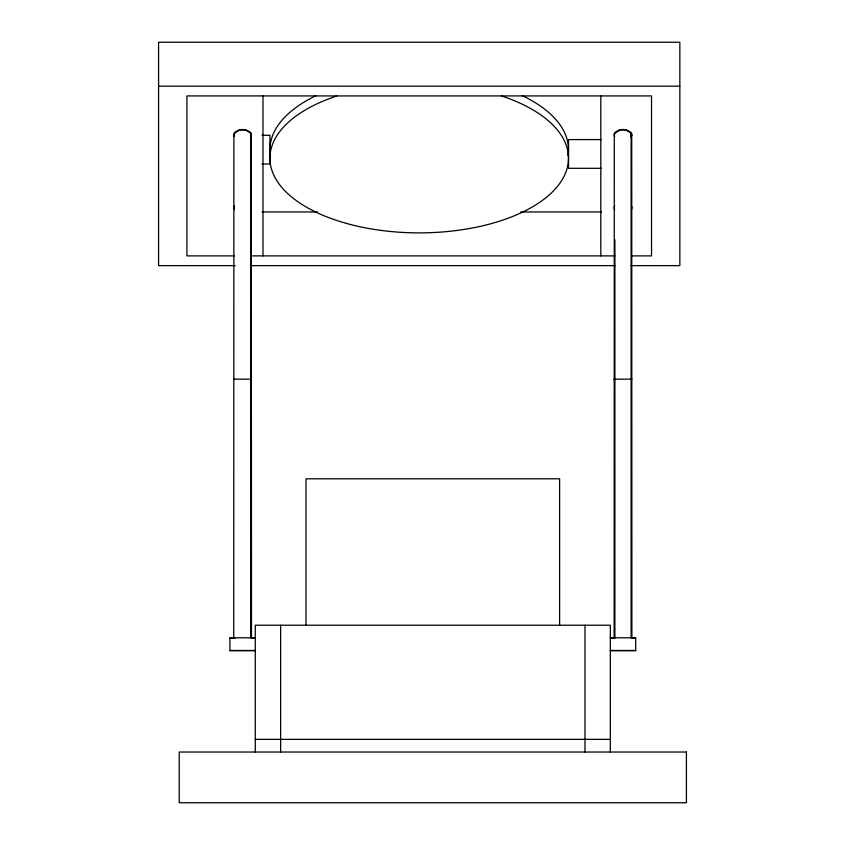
<?xml version="1.0" encoding="UTF-8"?>
<svg xmlns="http://www.w3.org/2000/svg" width="845" height="845" viewBox="0 0 845 845"><rect width="100%" height="100%" fill="white"/><g stroke="black" fill="none" stroke-linecap="round" stroke-linejoin="round"><path stroke-width="1.27" d="M233.727 637.943L233.885 133.721A11.841 5.915 0 0 1 234.667 132.38L238.86 129.972A7.785 3.898 0 0 1 241.585 129.538L243.624 129.538A7.785 3.898 0 0 1 246.349 129.972L250.542 132.38A11.841 5.915 0 0 1 251.324 133.721L251.483 637.943M234.625 133.795A10.827 5.408 0 0 1 235.343 132.57L239.188 130.373A7.119 3.56 0 0 1 241.67 129.982L243.54 129.982A7.119 3.56 0 0 1 246.032 130.373L249.866 132.57A10.827 5.408 0 0 1 250.585 133.795L250.585 135.475M251.483 134.64L251.324 135.549A11.841 5.915 0 0 1 250.542 136.901M251.44 208.366L251.44 207.447M614.135 637.943L614.294 133.721A11.841 5.915 0 0 1 615.076 132.38L619.269 129.972A7.785 3.898 0 0 1 621.994 129.538L624.032 129.538A7.785 3.898 0 0 1 626.758 129.972L630.951 132.38A11.841 5.915 0 0 1 631.733 133.721L631.891 637.943M615.033 133.795A10.827 5.408 0 0 1 615.751 132.57L619.586 130.373A7.119 3.56 0 0 1 622.078 129.982L623.948 129.982A7.119 3.56 0 0 1 626.441 130.373L630.275 132.57A10.827 5.408 0 0 1 630.993 133.795L630.993 135.475A10.827 5.408 0 0 1 630.814 135.887M631.891 134.64L631.733 135.549A11.841 5.915 0 0 1 630.951 136.901M233.885 206.993L233.885 208.821A11.841 5.915 0 0 0 234.329 209.729M614.294 206.993L614.294 208.821A11.841 5.915 0 0 0 614.737 209.729M158.585 86.179L679.845 86.179M262.003 135.295L269.914 135.295L269.914 164.014L262.003 164.014M601.46 139.583L568.516 139.583L568.516 168.303L601.46 168.303M262.14 211.958L317.583 211.958M520.847 211.958L601.365 211.958M234.424 255.887L186.903 255.887L186.903 95.929L651.527 95.929L651.527 255.887L631.722 255.887M251.176 255.887L615.107 255.887M235.121 265.636L158.585 265.636L158.585 42.25L679.845 42.25L679.845 265.636L631.014 265.636M250.965 265.636L615.181 265.636M233.727 379.162L251.483 379.162M614.135 379.162L631.891 379.162M233.727 379.268L234.53 379.268M614.135 379.268L614.759 379.268M255.285 637.795L229.924 637.795L229.924 650.671L255.285 650.671M610.333 637.795L635.693 637.795L635.693 650.671L610.333 650.671M229.924 637.996L234.994 637.996M251.387 637.943L255.285 637.996M610.333 637.996L614.695 637.943M631.69 637.943L635.693 637.996M229.924 650.47L255.285 650.47M610.333 650.47L635.693 650.47M255.285 739.354L610.333 739.354M631.733 206.993L631.733 208.821A11.841 5.915 0 0 1 631.553 209.275M614.135 134.64L614.294 135.549A11.841 5.915 0 0 0 614.737 136.457M233.727 134.64L233.885 135.549A11.841 5.915 0 0 0 234.329 136.457M631.13 134.64L631.13 637.848M614.896 239.811L614.896 637.848M610.333 752.029L610.333 625.226L255.285 625.226L255.285 752.029M600.806 95.929L600.806 255.887M584.983 625.226L584.983 752.029M559.612 625.226L559.612 478.809L306.006 478.809L306.006 625.226M280.635 625.226L280.635 752.029M262.985 95.929L262.985 255.887M250.722 134.64L250.722 637.848M631.553 206.433A11.841 5.915 0 0 1 631.733 206.888M614.294 206.888A11.841 5.915 0 0 1 614.737 205.979M233.885 206.888A11.841 5.915 0 0 1 234.329 205.979M501.592 95.971A149.301 74.656 0 0 1 531.611 207.363A149.301 74.656 0 0 1 306.809 207.363A149.301 74.656 0 0 1 336.838 95.971M522.273 95.643A149.301 74.656 0 0 1 568.03 155.649M270.59 156.737A149.301 74.656 0 0 1 316.146 95.643M686.415 752.029L179.203 752.029L179.203 802.75L686.415 802.75L686.415 752.029"/></g></svg>
